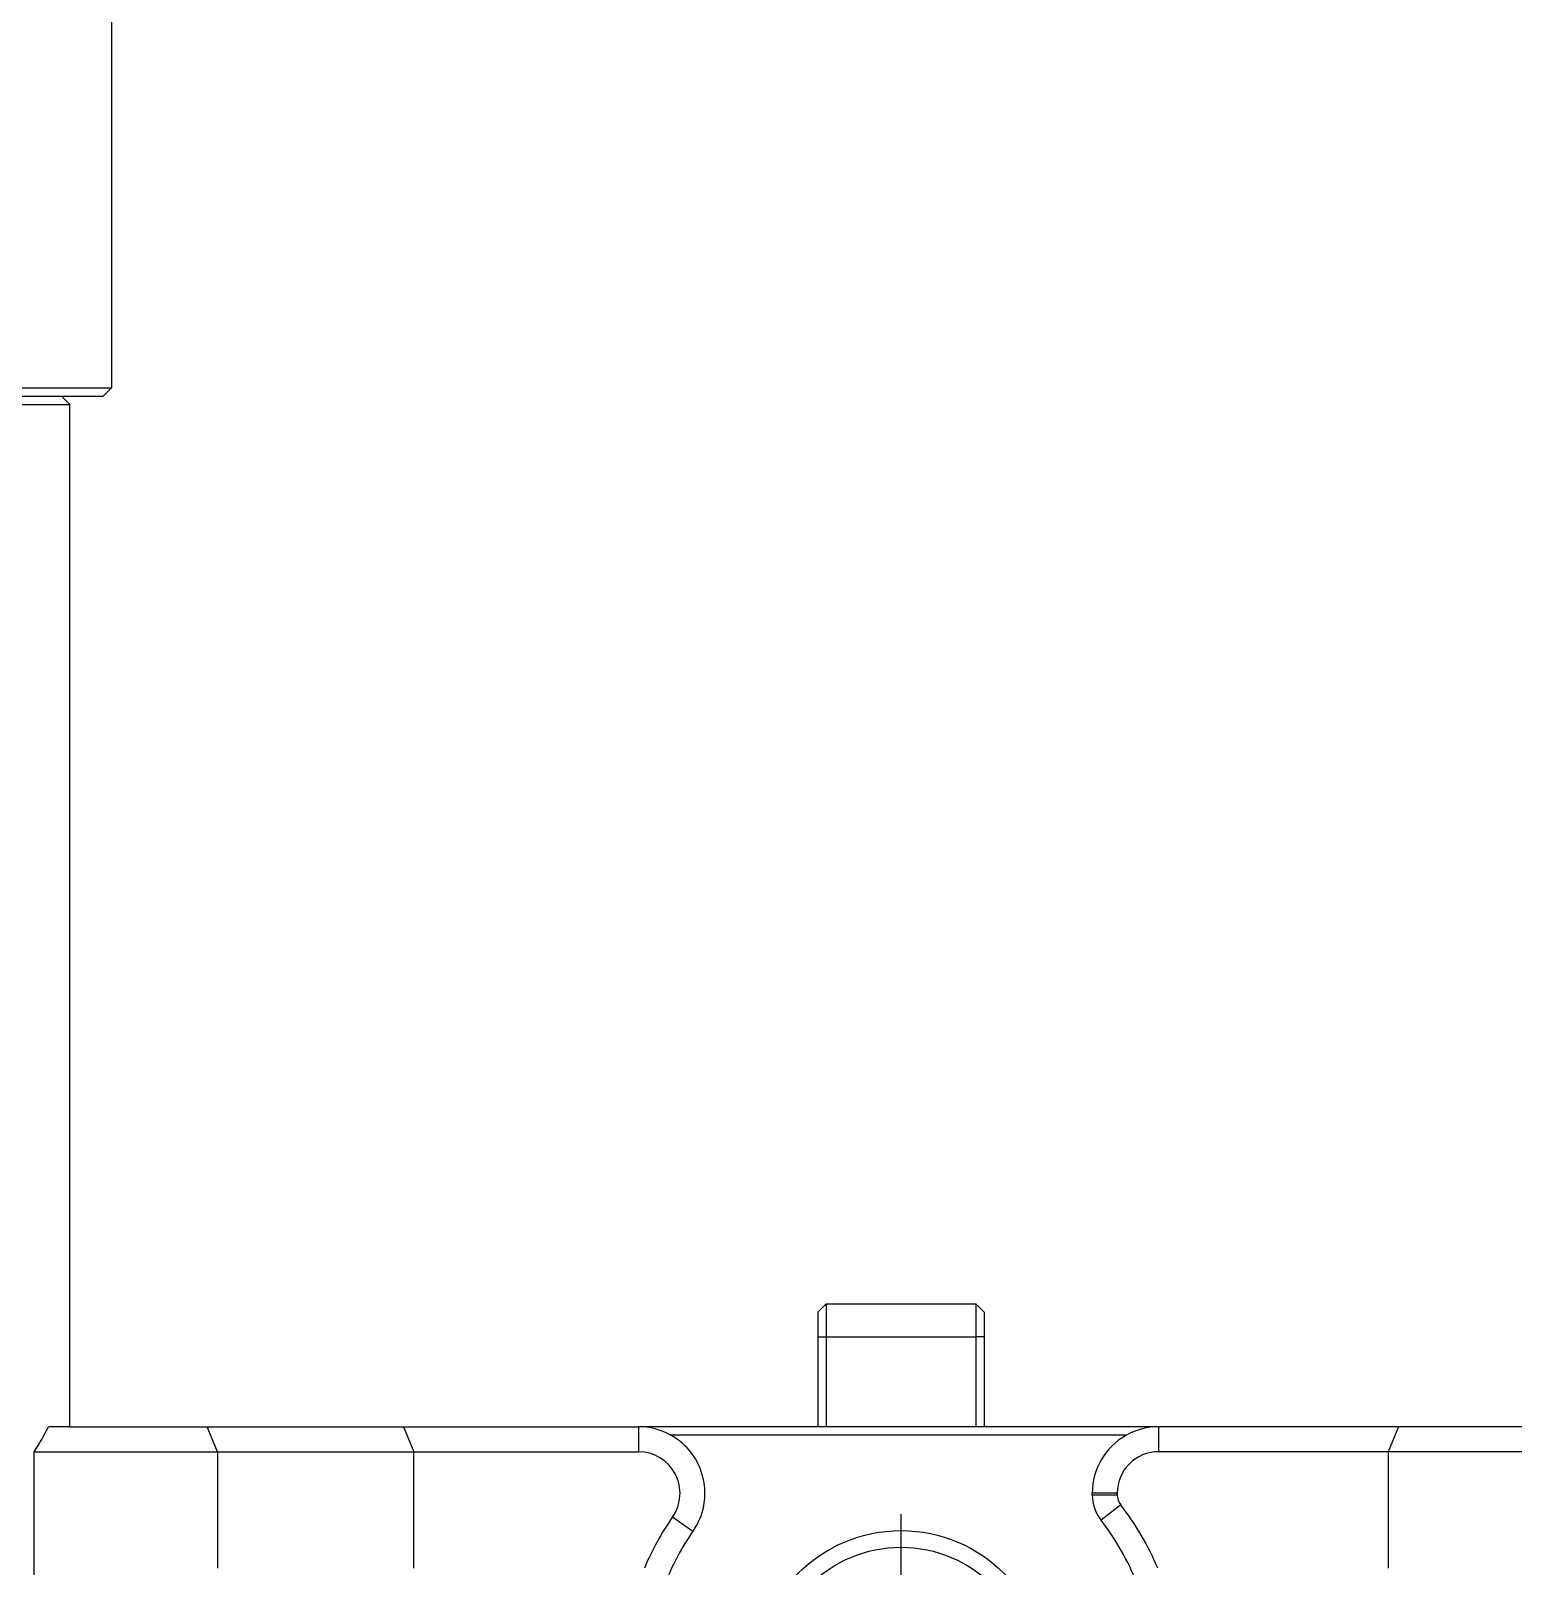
# Model space of a CAD drawing. Header units: millimetres. Extents: x -97344 to -49824, y -57049 to -40247.
# Drawn here: x -69644.4 to -69466, y -49901.2 to -49716.4 of the extents above; entities that cross this region are included whole.
import ezdxf

# ---------------------------------------------------------------- set-up
doc = ezdxf.new("R2010")
doc.units = ezdxf.units.MM
doc.header["$LTSCALE"] = 200
doc.linetypes.add('DOT_CENTER', pattern=[14, 12, -1, 0, -1])
doc.layers.add('1', color=7, linetype='Continuous')
doc.layers.add('DIM', color=3, linetype='Continuous')

# ---------------------------------------------------------------- blocks, each defined once
blk = doc.blocks.new('23-D0469-A_CLAMP-HOOK_Absen-M2_9__100', base_point=(214.5, -493.66))
at = {"color": 7, "linetype": 'Continuous'}
for p, q in [((215.5, -473.66), (214.5, -474.66)), ((214.5, -474.66), (218.5, -474.66)), ((214.5, -492.66), (214.5, -474.66)), ((215.5, -473.66), (218.5, -473.66)), ((218.5, -473.66), (229.3, -473.66)), ((218.5, -474.66), (229.3, -474.66)), ((215.5, -493.66), (214.5, -492.66)), ((214.5, -492.66), (218.5, -492.66)), ((218.5, -492.66), (229.3, -492.66)), ((215.5, -493.66), (218.5, -493.66)), ((218.5, -493.66), (229.3, -493.66))]:
    blk.add_line(p, q, dxfattribs=at)
at = {"color": 140, "linetype": 'Continuous'}
for p, q in [((218.5, -473.66), (218.5, -474.66)), ((218.5, -492.66), (218.5, -474.66)), ((218.5, -493.66), (218.5, -492.66))]:
    blk.add_line(p, q, dxfattribs=at)
blk = doc.blocks.new('PH_23-CLAMP-HOOK_2__101', base_point=(214.5, -493.66))
blk.add_blockref('23-D0469-A_CLAMP-HOOK_Absen-M2_9__100', (214.5, -493.66))
blk = doc.blocks.new('23-D0475-B_SHIP_OUTRIGGER_STACKING_Absen_2__155', base_point=(229.3, -587.94))
at = {"color": 7, "linetype": 'Continuous'}
for p, q in [((229.3, -400.2), (229.3, -423.8)), ((232.3, -401.44), (232.3, -425.04)), ((229.3, -423.8), (229.3, -452.66)), ((229.3, -423.8), (232.3, -425.04)), ((232.3, -425.04), (232.3, -452.66)), ((232.3, -425.04), (246.3, -425.04)), ((229.3, -452.66), (229.3, -515.25)), ((230.3, -456.53), (230.3, -511.38)), ((237.48, -457.66), (237.3, -457.66)), ((237.48, -460.66), (237.3, -460.66)), ((229.3, -543.52), (229.3, -515.25)), ((232.3, -542.27), (232.3, -515.25)), ((229.3, -543.52), (232.3, -542.27)), ((246.3, -542.27), (232.3, -542.27)), ((232.3, -565.87), (232.3, -542.27)), ((229.3, -567.12), (229.3, -543.52)), ((232.3, -565.87), (229.3, -567.12)), ((229.3, -583.66), (229.3, -567.12)), ((232.3, -565.87), (246.3, -565.87)), ((232.3, -587.94), (232.3, -565.87)), ((229.3, -583.66), (229.3, -586.21)), ((286.3, -587.94), (232.3, -587.94))]:
    blk.add_line(p, q, dxfattribs=at)
at = {"color": 140, "linetype": 'Continuous'}
for p, q in [((232.3, -452.66), (229.3, -452.66)), ((237.3, -457.66), (237.3, -460.66)), ((237.48, -460.66), (237.48, -457.66)), ((238.71, -457.23), (240.56, -459.6)), ((240.16, -511.15), (241.88, -508.69)), ((229.3, -515.25), (232.3, -515.25))]:
    blk.add_line(p, q, dxfattribs=at)
at = {"color": 7, "linetype": 'Continuous'}
for radius in [17.5, 15.5]:
    blk.add_circle((259.3, -483.66), radius, dxfattribs=at)
for centre, radius, start, end in [((237.3, -452.66), 8, 180, 208.955), ((237.3, -452.66), 5, 180, 270), ((259.3, -483.66), 33.5, 112.8338, 127.9328), ((259.3, -483.66), 30.5, 111.4707, 127.9328), ((237.3, -452.66), 8, 208.955, 270), ((237.48, -455.66), 2, 270, 307.9328), ((237.48, -455.66), 5, 270, 307.9328), ((237.3, -515.25), 8, 55.1501, 151.045), ((259.3, -483.66), 30.5, 235.1501, 248.5293), ((237.3, -515.25), 8, 151.045, 180), ((237.3, -515.25), 5, 55.1501, 180), ((259.3, -483.66), 33.5, 235.1501, 247.1662), ((218.3, -608.66), 25, 55.9442, 63.8961)]:
    blk.add_arc(centre, radius, start, end, dxfattribs=at)
at = {"layer": '1', "color": 1, "linetype": 'DOT_CENTER'}
blk.add_line((278.8, -483.66), (239.8, -483.66), dxfattribs=at)
blk = doc.blocks.new('23-D0471-A_MALE-KINGPIN_STACKING_Absen__158', base_point=(-4.7, -638.66))
at = {"color": 7, "linetype": 'Continuous'}
for p, q in [((55.3, -579.66), (56.3, -578.66)), ((55.3, -592.66), (55.3, -579.66)), ((56.3, -578.66), (104.3, -578.66)), ((56.3, -638.66), (56.3, -578.66)), ((105.3, -579.66), (104.3, -578.66)), ((104.3, -638.66), (104.3, -578.66)), ((105.3, -584.66), (105.3, -579.66)), ((105.3, -587.71), (105.3, -584.66)), ((105.3, -629.61), (105.3, -587.71)), ((55.3, -624.66), (55.3, -592.66)), ((54.3, -593.66), (7.98, -593.66)), ((-3.2, -598.56), (2.98, -595)), ((-4.7, -601.16), (-4.7, -616.15)), ((-3.2, -618.75), (2.98, -622.32)), ((54.3, -623.66), (7.98, -623.66)), ((55.3, -637.66), (55.3, -624.66)), ((60.3, -632.86), (60.3, -629.66)), ((60.3, -629.66), (63.3, -629.66)), ((63.3, -629.66), (93.3, -629.66)), ((93.3, -629.66), (95.8, -629.66)), ((95.8, -629.66), (100.3, -629.66)), ((100.3, -638.66), (100.3, -629.66)), ((105.3, -632.66), (105.3, -629.61)), ((60.3, -633.86), (60.3, -632.86)), ((105.3, -637.66), (105.3, -632.66)), ((60.3, -638.66), (60.3, -633.86)), ((55.3, -637.66), (56.3, -638.66)), ((56.3, -638.66), (60.3, -638.66)), ((100.3, -638.66), (104.3, -638.66)), ((105.3, -637.66), (104.3, -638.66))]:
    blk.add_line(p, q, dxfattribs=at)
at = {"color": 140, "linetype": 'Continuous'}
for p, q in [((7.98, -623.66), (7.98, -593.66)), ((54.3, -623.66), (54.3, -593.66)), ((2.98, -622.32), (2.98, -595)), ((-3.2, -618.75), (-3.2, -598.56))]:
    blk.add_line(p, q, dxfattribs=at)
at = {"color": 7, "linetype": 'Continuous'}
blk.add_circle((120.3, -608.66), 2.5, dxfattribs=at)
for centre, radius, start, end in [((54.3, -592.66), 1, 270, 0), ((7.98, -603.66), 10, 90, 120), ((-1.7, -601.16), 3, 120, 180), ((-1.7, -616.15), 3, 180, 240), ((7.98, -613.66), 10, 240, 270), ((54.3, -624.66), 1, 0, 90)]:
    blk.add_arc(centre, radius, start, end, dxfattribs=at)
at = {"layer": '1', "color": 1, "linetype": 'DOT_CENTER'}
for p, q in [((-5.2, -608.66), (4.98, -608.66)), ((56.3, -608.66), (5.98, -608.66))]:
    blk.add_line(p, q, dxfattribs=at)
blk = doc.blocks.new('23-D0489-B_TUBE-Ø50xS4-OUTRIGGER-0_8M_STACKING_Absen__161', base_point=(105.3, -633.66))
at = {"color": 7, "linetype": 'Continuous'}
for p, q in [((105.3, -584.66), (106.3, -583.66)), ((229.3, -583.66), (106.3, -583.66)), ((106.3, -633.66), (106.3, -583.66)), ((105.3, -587.71), (105.3, -584.66)), ((105.3, -629.61), (105.3, -587.71))]:
    blk.add_line(p, q, dxfattribs=at)
blk = doc.blocks.new('PH_23_KOLOM-OUTRIGGER-0_8m_STACKING_Absen_2__163', base_point=(-4.7, -638.66))
for name, p in [('23-D0471-A_MALE-KINGPIN_STACKING_Absen__158', (-4.7, -638.66)), ('23-D0489-B_TUBE-Ø50xS4-OUTRIGGER-0_8M_STACKING_Absen__161', (105.3, -633.66))]:
    blk.add_blockref(name, p)
blk = doc.blocks.new('23-A0231-B_WELDING-ASSEMBLY_OUTRIGGER-0_8m_STACKING_Absen__173', base_point=(-4.7, -638.66))
for name, p in [('23-D0475-B_SHIP_OUTRIGGER_STACKING_Absen_2__155', (229.3, -587.94)), ('PH_23_KOLOM-OUTRIGGER-0_8m_STACKING_Absen_2__163', (-4.7, -638.66))]:
    blk.add_blockref(name, p)
blk = doc.blocks.new('23-A0226-B_OUTRIGGER-0_8m_STACKING_Absen__188', base_point=(-4.7, -694.14))
for name, p in [('23-A0231-B_WELDING-ASSEMBLY_OUTRIGGER-0_8m_STACKING_Absen__173', (-4.7, -638.66)), ('PH_23-CLAMP-HOOK_2__101', (214.5, -493.66))]:
    blk.add_blockref(name, p)
blk = doc.blocks.new('*U1468')
at = {"rotation": 270.0000000000176}
blk.add_blockref('23-A0226-B_OUTRIGGER-0_8m_STACKING_Absen__188', (-210.26, 404.75), dxfattribs=at)
blk = doc.blocks.new('*U1470')
at = {"layer": 'DIM', "color": 0, "linetype": 'ByBlock', "lineweight": -2, "transparency": 16777216}
blk.add_blockref('*U1468', (0, 0), dxfattribs=at)

msp = doc.modelspace()

# ---------------------------------------------------------------- block references
at = {"layer": 'DIM', "color": 3}
msp.add_blockref('*U1470', (-69539.89, -50055.15), dxfattribs=at)

doc.saveas('drawing.dxf')
